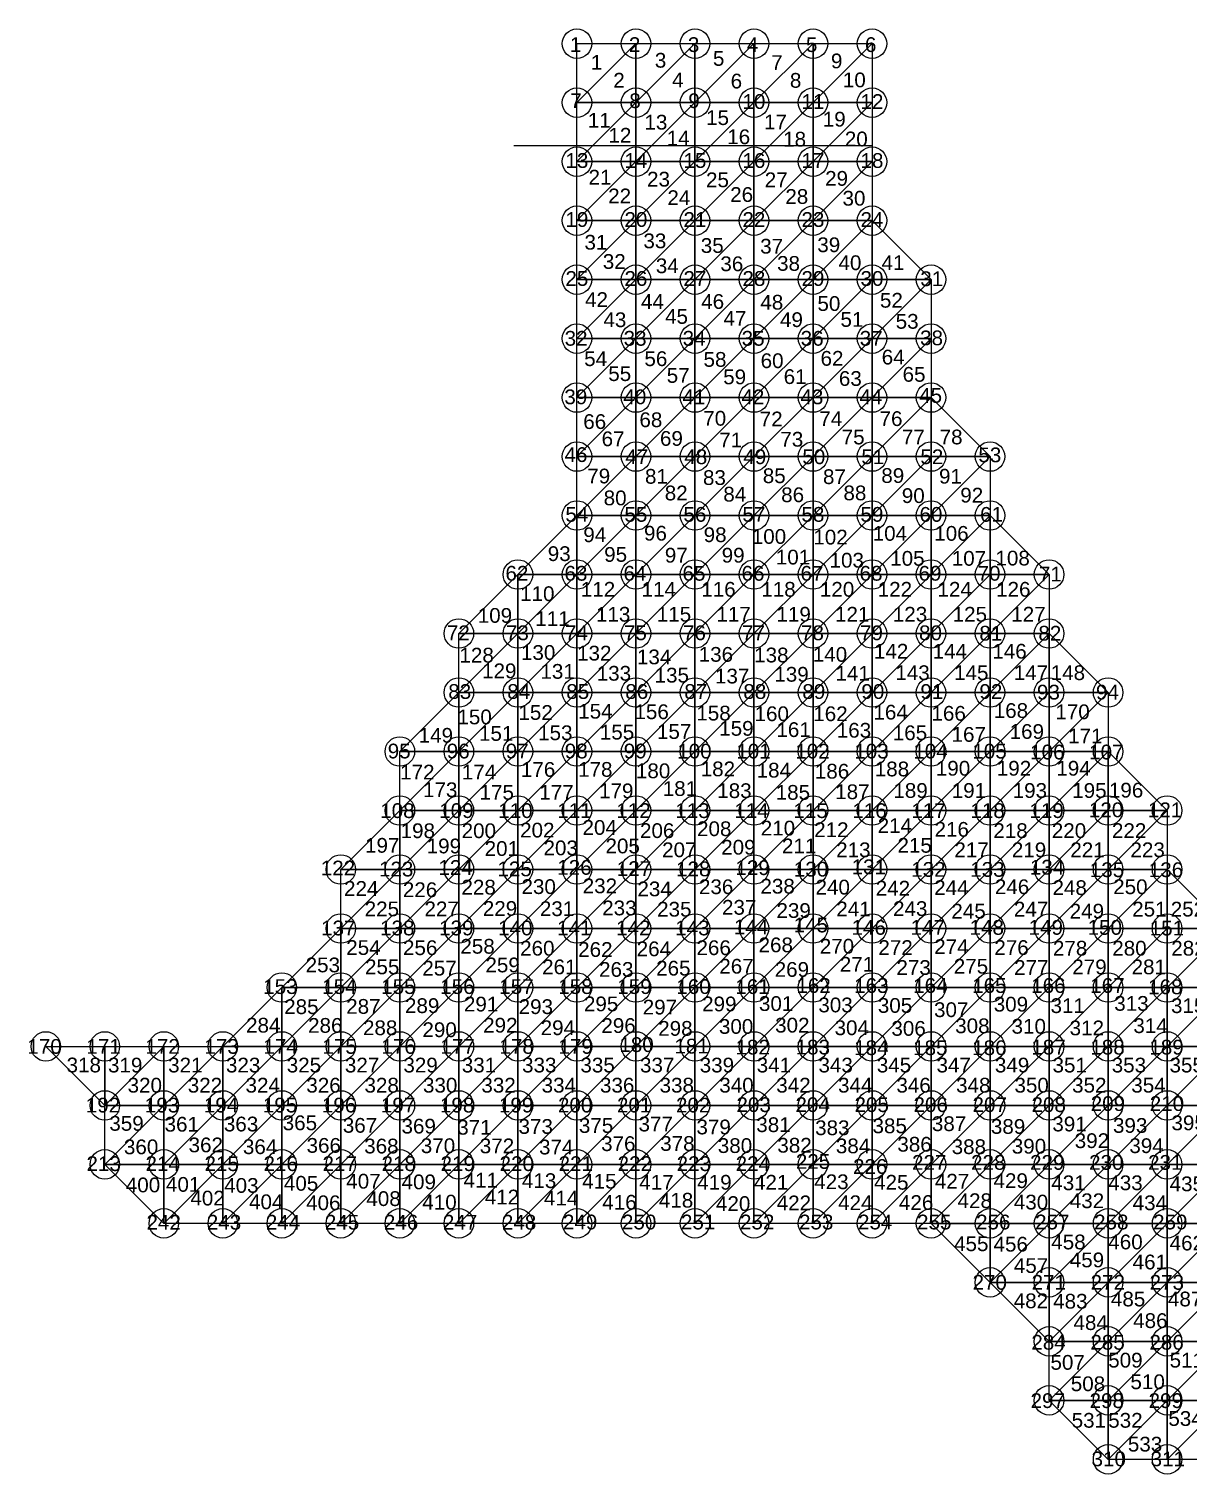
# Model space of a CAD drawing. Header units: inches. Extents: x -1 to 117, y -1 to 97.
# Drawn here: x -1.1 to 77.4, y -1 to 97 of the extents above; entities that cross this region are included whole.
import ezdxf

# ---------------------------------------------------------------- set-up
doc = ezdxf.new("R2010")
doc.units = ezdxf.units.IN
doc.header["$MEASUREMENT"] = 0
for name, color, linetype in [('ELEMENTO TRIANGULAR', 7, 'Continuous'), ('NODE', 7, 'Continuous'), ('NÚMERO DO ELEMENTO', 7, 'Continuous'), ('NÚMERO DOS NÓS', 7, 'Continuous')]:
    doc.layers.add(name, color=color, linetype=linetype)
doc.styles.get("Standard").update_dxf_attribs({"font": 'arial.ttf'})

msp = doc.modelspace()

# ---------------------------------------------------------------- linework, layer by layer
at = {"layer": 'ELEMENTO TRIANGULAR'}
for points in [[(40, 96), (36, 92), (36, 96), (40, 96)], [(40, 96), (40, 92), (36, 92), (40, 96)], [(44, 96), (40, 92), (40, 96), (44, 96)], [(44, 96), (44, 92), (40, 92), (44, 96)], [(48, 96), (44, 92), (44, 96), (48, 96)], [(48, 96), (48, 92), (44, 92), (48, 96)], [(52, 96), (48, 92), (48, 96), (52, 96)], [(52, 96), (52, 92), (48, 92), (52, 96)], [(56, 96), (52, 92), (52, 96), (56, 96)], [(56, 96), (56, 92), (52, 92), (56, 96)], [(40, 92), (36, 88), (36, 92), (40, 92)], [(40, 92), (40, 88), (36, 88), (40, 92)], [(44, 92), (40, 88), (40, 92), (44, 92)], [(44, 92), (44, 88), (40, 88), (44, 92)], [(48, 92), (44, 88), (44, 92), (48, 92)], [(48, 92), (48, 88), (44, 88), (48, 92)], [(52, 92), (48, 88), (48, 92), (52, 92)], [(52, 92), (52, 88), (48, 88), (52, 92)], [(56, 92), (52, 88), (52, 92), (56, 92)], [(56, 92), (56, 88), (52, 88), (56, 92)], [(40, 88), (36, 84), (36, 88), (40, 88)], [(40, 88), (40, 84), (36, 84), (40, 88)], [(44, 88), (40, 84), (40, 88), (44, 88)], [(44, 88), (44, 84), (40, 84), (44, 88)], [(48, 88), (44, 84), (44, 88), (48, 88)], [(48, 88), (48, 84), (44, 84), (48, 88)], [(52, 88), (48, 84), (48, 88), (52, 88)], [(52, 88), (52, 84), (48, 84), (52, 88)], [(56, 88), (52, 84), (52, 88), (56, 88)], [(56, 88), (56, 84), (52, 84), (56, 88)], [(40, 84), (36, 80), (36, 84), (40, 84)], [(40, 84), (40, 80), (36, 80), (40, 84)], [(44, 84), (40, 80), (40, 84), (44, 84)], [(44, 84), (44, 80), (40, 80), (44, 84)], [(48, 84), (44, 80), (44, 84), (48, 84)], [(48, 84), (48, 80), (44, 80), (48, 84)], [(52, 84), (48, 80), (48, 84), (52, 84)], [(52, 84), (52, 80), (48, 80), (52, 84)], [(56, 84), (52, 80), (52, 84), (56, 84)], [(56, 84), (56, 80), (52, 80), (56, 84)], [(60, 80), (56, 80), (56, 84), (60, 80)], [(40, 80), (36, 76), (36, 80), (40, 80)], [(40, 80), (40, 76), (36, 76), (40, 80)], [(44, 80), (40, 76), (40, 80), (44, 80)], [(44, 80), (44, 76), (40, 76), (44, 80)], [(48, 80), (44, 76), (44, 80), (48, 80)], [(48, 80), (48, 76), (44, 76), (48, 80)], [(52, 80), (48, 76), (48, 80), (52, 80)], [(52, 80), (52, 76), (48, 76), (52, 80)], [(56, 80), (52, 76), (52, 80), (56, 80)], [(56, 80), (56, 76), (52, 76), (56, 80)], [(60, 80), (56, 76), (56, 80), (60, 80)], [(60, 80), (60, 76), (56, 76), (60, 80)], [(40, 76), (36, 72), (36, 76), (40, 76)], [(40, 76), (40, 72), (36, 72), (40, 76)], [(44, 76), (40, 72), (40, 76), (44, 76)], [(44, 76), (44, 72), (40, 72), (44, 76)], [(48, 76), (44, 72), (44, 76), (48, 76)], [(48, 76), (48, 72), (44, 72), (48, 76)], [(52, 76), (48, 72), (48, 76), (52, 76)], [(52, 76), (52, 72), (48, 72), (52, 76)], [(56, 76), (52, 72), (52, 76), (56, 76)], [(56, 76), (56, 72), (52, 72), (56, 76)], [(60, 76), (56, 72), (56, 76), (60, 76)], [(60, 76), (60, 72), (56, 72), (60, 76)], [(40, 72), (36, 68), (36, 72), (40, 72)], [(40, 72), (40, 68), (36, 68), (40, 72)], [(44, 72), (40, 68), (40, 72), (44, 72)], [(44, 72), (44, 68), (40, 68), (44, 72)], [(48, 72), (44, 68), (44, 72), (48, 72)], [(48, 72), (48, 68), (44, 68), (48, 72)], [(52, 72), (48, 68), (48, 72), (52, 72)], [(52, 72), (52, 68), (48, 68), (52, 72)], [(56, 72), (52, 68), (52, 72), (56, 72)], [(56, 72), (56, 68), (52, 68), (56, 72)], [(60, 72), (56, 68), (56, 72), (60, 72)], [(60, 72), (60, 68), (56, 68), (60, 72)], [(64, 68), (60, 68), (60, 72), (64, 68)], [(40, 68), (36, 64), (36, 68), (40, 68)], [(40, 68), (40, 64), (36, 64), (40, 68)], [(44, 68), (40, 64), (40, 68), (44, 68)], [(44, 68), (44, 64), (40, 64), (44, 68)], [(48, 68), (44, 64), (44, 68), (48, 68)], [(48, 68), (48, 64), (44, 64), (48, 68)], [(52, 68), (48, 64), (48, 68), (52, 68)], [(52, 68), (52, 64), (48, 64), (52, 68)], [(56, 68), (52, 64), (52, 68), (56, 68)], [(56, 68), (56, 64), (52, 64), (56, 68)], [(60, 68), (56, 64), (56, 68), (60, 68)], [(60, 68), (60, 64), (56, 64), (60, 68)], [(64, 68), (60, 64), (60, 68), (64, 68)], [(64, 68), (64, 64), (60, 64), (64, 68)], [(36, 64), (36, 60), (32, 60), (36, 64)], [(40, 64), (36, 60), (36, 64), (40, 64)], [(40, 64), (40, 60), (36, 60), (40, 64)], [(44, 64), (40, 60), (40, 64), (44, 64)], [(44, 64), (44, 60), (40, 60), (44, 64)], [(48, 64), (44, 60), (44, 64), (48, 64)], [(48, 64), (48, 60), (44, 60), (48, 64)], [(52, 64), (48, 60), (48, 64), (52, 64)], [(52, 64), (52, 60), (48, 60), (52, 64)], [(56, 64), (52, 60), (52, 64), (56, 64)], [(56, 64), (56, 60), (52, 60), (56, 64)], [(60, 64), (56, 60), (56, 64), (60, 64)], [(60, 64), (60, 60), (56, 60), (60, 64)], [(64, 64), (60, 60), (60, 64), (64, 64)], [(64, 64), (64, 60), (60, 60), (64, 64)], [(68, 60), (64, 60), (64, 64), (68, 60)], [(32, 60), (32, 56), (28, 56), (32, 60)], [(36, 60), (32, 56), (32, 60), (36, 60)], [(36, 60), (36, 56), (32, 56), (36, 60)], [(40, 60), (36, 56), (36, 60), (40, 60)], [(40, 60), (40, 56), (36, 56), (40, 60)], [(44, 60), (40, 56), (40, 60), (44, 60)], [(44, 60), (44, 56), (40, 56), (44, 60)], [(48, 60), (44, 56), (44, 60), (48, 60)], [(48, 60), (48, 56), (44, 56), (48, 60)], [(52, 60), (48, 56), (48, 60), (52, 60)], [(52, 60), (52, 56), (48, 56), (52, 60)], [(56, 60), (52, 56), (52, 60), (56, 60)], [(56, 60), (56, 56), (52, 56), (56, 60)], [(60, 60), (56, 56), (56, 60), (60, 60)], [(60, 60), (60, 56), (56, 56), (60, 60)], [(64, 60), (60, 56), (60, 60), (64, 60)], [(64, 60), (64, 56), (60, 56), (64, 60)], [(68, 60), (64, 56), (64, 60), (68, 60)], [(68, 60), (68, 56), (64, 56), (68, 60)], [(32, 56), (28, 52), (28, 56), (32, 56)], [(32, 56), (32, 52), (28, 52), (32, 56)], [(36, 56), (32, 52), (32, 56), (36, 56)], [(36, 56), (36, 52), (32, 52), (36, 56)], [(40, 56), (36, 52), (36, 56), (40, 56)], [(40, 56), (40, 52), (36, 52), (40, 56)], [(44, 56), (40, 52), (40, 56), (44, 56)], [(44, 56), (44, 52), (40, 52), (44, 56)], [(48, 56), (44, 52), (44, 56), (48, 56)], [(48, 56), (48, 52), (44, 52), (48, 56)], [(52, 56), (48, 52), (48, 56), (52, 56)], [(52, 56), (52, 52), (48, 52), (52, 56)], [(56, 56), (52, 52), (52, 56), (56, 56)], [(56, 56), (56, 52), (52, 52), (56, 56)], [(60, 56), (56, 52), (56, 56), (60, 56)], [(60, 56), (60, 52), (56, 52), (60, 56)], [(64, 56), (60, 52), (60, 56), (64, 56)], [(64, 56), (64, 52), (60, 52), (64, 56)], [(68, 56), (64, 52), (64, 56), (68, 56)], [(68, 56), (68, 52), (64, 52), (68, 56)], [(72, 52), (68, 52), (68, 56), (72, 52)], [(28, 52), (28, 48), (24, 48), (28, 52)], [(32, 52), (28, 48), (28, 52), (32, 52)], [(32, 52), (32, 48), (28, 48), (32, 52)], [(36, 52), (32, 48), (32, 52), (36, 52)], [(36, 52), (36, 48), (32, 48), (36, 52)], [(40, 52), (36, 48), (36, 52), (40, 52)], [(40, 52), (40, 48), (36, 48), (40, 52)], [(44, 52), (40, 48), (40, 52), (44, 52)], [(44, 52), (44, 48), (40, 48), (44, 52)], [(48, 52), (44, 48), (44, 52), (48, 52)], [(48, 52), (48, 48), (44, 48), (48, 52)], [(52, 52), (48, 48), (48, 52), (52, 52)], [(52, 52), (52, 48), (48, 48), (52, 52)], [(56, 52), (52, 48), (52, 52), (56, 52)], [(56, 52), (56, 48), (52, 48), (56, 52)], [(60, 52), (56, 48), (56, 52), (60, 52)], [(60, 52), (60, 48), (56, 48), (60, 52)], [(64, 52), (60, 48), (60, 52), (64, 52)], [(64, 52), (64, 48), (60, 48), (64, 52)], [(68, 52), (64, 48), (64, 52), (68, 52)], [(68, 52), (68, 48), (64, 48), (68, 52)], [(72, 52), (68, 48), (68, 52), (72, 52)], [(72, 52), (72, 48), (68, 48), (72, 52)], [(28, 48), (24, 44), (24, 48), (28, 48)], [(28, 48), (28, 44), (24, 44), (28, 48)], [(32, 48), (28, 44), (28, 48), (32, 48)], [(32, 48), (32, 44), (28, 44), (32, 48)], [(36, 48), (32, 44), (32, 48), (36, 48)], [(36, 48), (36, 44), (32, 44), (36, 48)], [(40, 48), (36, 44), (36, 48), (40, 48)], [(40, 48), (40, 44), (36, 44), (40, 48)], [(40, 48), (36, 44), (36, 48), (40, 48)], [(40, 48), (40, 44), (36, 44), (40, 48)], [(44, 48), (40, 44), (40, 48), (44, 48)], [(44, 48), (44, 44), (40, 44), (44, 48)], [(48, 48), (44, 44), (44, 48), (48, 48)], [(48, 48), (48, 44), (44, 44), (48, 48)], [(52, 48), (48, 44), (48, 48), (52, 48)], [(52, 48), (52, 44), (48, 44), (52, 48)], [(56, 48), (52, 44), (52, 48), (56, 48)], [(56, 48), (56, 44), (52, 44), (56, 48)], [(60, 48), (56, 44), (56, 48), (60, 48)], [(60, 48), (60, 44), (56, 44), (60, 48)], [(64, 48), (60, 44), (60, 48), (64, 48)], [(64, 48), (64, 44), (60, 44), (64, 48)], [(68, 48), (64, 44), (64, 48), (68, 48)], [(68, 48), (68, 44), (64, 44), (68, 48)], [(72, 48), (68, 44), (68, 48), (72, 48)], [(72, 48), (72, 44), (68, 44), (72, 48)], [(76, 44), (72, 44), (72, 48), (76, 44)], [(24, 44), (24, 40), (20, 40), (24, 44)], [(28, 44), (24, 40), (24, 44), (28, 44)], [(28, 44), (28, 40), (24, 40), (28, 44)], [(32, 44), (28, 40), (28, 44), (32, 44)], [(32, 44), (32, 40), (28, 40), (32, 44)], [(36, 44), (32, 40), (32, 44), (36, 44)], [(36, 44), (36, 40), (32, 40), (36, 44)], [(40, 44), (36, 40), (36, 44), (40, 44)], [(40, 44), (40, 40), (36, 40), (40, 44)], [(40, 44), (36, 40), (36, 44), (40, 44)], [(40, 44), (40, 40), (36, 40), (40, 44)], [(44, 44), (40, 40), (40, 44), (44, 44)], [(44, 44), (44, 40), (40, 40), (44, 44)], [(48, 44), (44, 40), (44, 44), (48, 44)], [(48, 44), (48, 40), (44, 40), (48, 44)], [(52, 44), (48, 40), (48, 44), (52, 44)], [(52, 44), (52, 40), (48, 40), (52, 44)], [(56, 44), (52, 40), (52, 44), (56, 44)], [(56, 44), (56, 40), (52, 40), (56, 44)], [(60, 44), (56, 40), (56, 44), (60, 44)], [(60, 44), (60, 40), (56, 40), (60, 44)], [(64, 44), (60, 40), (60, 44), (64, 44)], [(64, 44), (64, 40), (60, 40), (64, 44)], [(68, 44), (64, 40), (64, 44), (68, 44)], [(68, 44), (68, 40), (64, 40), (68, 44)], [(72, 44), (68, 40), (68, 44), (72, 44)], [(72, 44), (72, 40), (68, 40), (72, 44)], [(76, 44), (72, 40), (72, 44), (76, 44)], [(76, 44), (76, 40), (72, 40), (76, 44)], [(24, 40), (20, 36), (20, 40), (24, 40)], [(24, 40), (24, 36), (20, 36), (24, 40)], [(28, 40), (24, 36), (24, 40), (28, 40)], [(28, 40), (28, 36), (24, 36), (28, 40)], [(32, 40), (28, 36), (28, 40), (32, 40)], [(32, 40), (32, 36), (28, 36), (32, 40)], [(36, 40), (32, 36), (32, 40), (36, 40)], [(36, 40), (36, 36), (32, 36), (36, 40)], [(40, 40), (36, 36), (36, 40), (40, 40)], [(40, 40), (40, 36), (36, 36), (40, 40)], [(40, 40), (36, 36), (36, 40), (40, 40)], [(40, 40), (40, 36), (36, 36), (40, 40)], [(44, 40), (40, 36), (40, 40), (44, 40)], [(44, 40), (44, 36), (40, 36), (44, 40)], [(48, 40), (44, 36), (44, 40), (48, 40)], [(48, 40), (48, 36), (44, 36), (48, 40)], [(52, 40), (48, 36), (48, 40), (52, 40)], [(52, 40), (52, 36), (48, 36), (52, 40)], [(56, 40), (52, 36), (52, 40), (56, 40)], [(56, 40), (56, 36), (52, 36), (56, 40)], [(60, 40), (56, 36), (56, 40), (60, 40)], [(60, 40), (60, 36), (56, 36), (60, 40)], [(64, 40), (60, 36), (60, 40), (64, 40)], [(64, 40), (64, 36), (60, 36), (64, 40)], [(68, 40), (64, 36), (64, 40), (68, 40)], [(68, 40), (68, 36), (64, 36), (68, 40)], [(72, 40), (68, 36), (68, 40), (72, 40)], [(72, 40), (72, 36), (68, 36), (72, 40)], [(76, 40), (72, 36), (72, 40), (76, 40)], [(76, 40), (76, 36), (72, 36), (76, 40)], [(80, 36), (76, 36), (76, 40), (80, 36)], [(20, 36), (20, 32), (16, 32), (20, 36)], [(24, 36), (20, 32), (20, 36), (24, 36)], [(24, 36), (24, 32), (20, 32), (24, 36)], [(28, 36), (24, 32), (24, 36), (28, 36)], [(28, 36), (28, 32), (24, 32), (28, 36)], [(32, 36), (28, 32), (28, 36), (32, 36)], [(32, 36), (32, 32), (28, 32), (32, 36)], [(36, 36), (32, 32), (32, 36), (36, 36)], [(36, 36), (36, 32), (32, 32), (36, 36)], [(40, 36), (36, 32), (36, 36), (40, 36)], [(40, 36), (40, 32), (36, 32), (40, 36)], [(40, 36), (36, 32), (36, 36), (40, 36)], [(40, 36), (40, 32), (36, 32), (40, 36)], [(44, 36), (40, 32), (40, 36), (44, 36)], [(44, 36), (44, 32), (40, 32), (44, 36)], [(48, 36), (44, 32), (44, 36), (48, 36)], [(48, 36), (48, 32), (44, 32), (48, 36)], [(52, 36), (48, 32), (48, 36), (52, 36)], [(52, 36), (52, 32), (48, 32), (52, 36)], [(56, 36), (52, 32), (52, 36), (56, 36)], [(56, 36), (56, 32), (52, 32), (56, 36)], [(60, 36), (56, 32), (56, 36), (60, 36)], [(60, 36), (60, 32), (56, 32), (60, 36)], [(64, 36), (60, 32), (60, 36), (64, 36)], [(64, 36), (64, 32), (60, 32), (64, 36)], [(68, 36), (64, 32), (64, 36), (68, 36)], [(68, 36), (68, 32), (64, 32), (68, 36)], [(72, 36), (68, 32), (68, 36), (72, 36)], [(72, 36), (72, 32), (68, 32), (72, 36)], [(76, 36), (72, 32), (72, 36), (76, 36)], [(76, 36), (76, 32), (72, 32), (76, 36)], [(80, 36), (76, 32), (76, 36), (80, 36)], [(80, 36), (80, 32), (76, 32), (80, 36)], [(16, 32), (16, 28), (12, 28), (16, 32)], [(20, 32), (16, 28), (16, 32), (20, 32)], [(20, 32), (20, 28), (16, 28), (20, 32)], [(24, 32), (20, 28), (20, 32), (24, 32)], [(24, 32), (24, 28), (20, 28), (24, 32)], [(28, 32), (24, 28), (24, 32), (28, 32)], [(28, 32), (28, 28), (24, 28), (28, 32)], [(32, 32), (28, 28), (28, 32), (32, 32)], [(32, 32), (32, 28), (28, 28), (32, 32)], [(36, 32), (32, 28), (32, 32), (36, 32)], [(36, 32), (36, 28), (32, 28), (36, 32)], [(40, 32), (36, 28), (36, 32), (40, 32)], [(40, 32), (40, 28), (36, 28), (40, 32)], [(40, 32), (36, 28), (36, 32), (40, 32)], [(40, 32), (40, 28), (36, 28), (40, 32)], [(44, 32), (40, 28), (40, 32), (44, 32)], [(44, 32), (44, 28), (40, 28), (44, 32)], [(48, 32), (44, 28), (44, 32), (48, 32)], [(48, 32), (48, 28), (44, 28), (48, 32)], [(52, 32), (48, 28), (48, 32), (52, 32)], [(52, 32), (52, 28), (48, 28), (52, 32)], [(56, 32), (52, 28), (52, 32), (56, 32)], [(56, 32), (56, 28), (52, 28), (56, 32)], [(60, 32), (56, 28), (56, 32), (60, 32)], [(60, 32), (60, 28), (56, 28), (60, 32)], [(64, 32), (60, 28), (60, 32), (64, 32)], [(64, 32), (64, 28), (60, 28), (64, 32)], [(68, 32), (64, 28), (64, 32), (68, 32)], [(68, 32), (68, 28), (64, 28), (68, 32)], [(72, 32), (68, 28), (68, 32), (72, 32)], [(72, 32), (72, 28), (68, 28), (72, 32)], [(76, 32), (72, 28), (72, 32), (76, 32)], [(76, 32), (76, 28), (72, 28), (76, 32)], [(80, 32), (76, 28), (76, 32), (80, 32)], [(80, 32), (80, 28), (76, 28), (80, 32)], [(0, 28), (4, 28), (4, 24), (0, 28)], [(8, 28), (4, 24), (4, 28), (8, 28)], [(8, 28), (8, 24), (4, 24), (8, 28)], [(12, 28), (8, 24), (8, 28), (12, 28)], [(12, 28), (12, 24), (8, 24), (12, 28)], [(16, 28), (12, 24), (12, 28), (16, 28)], [(16, 28), (16, 24), (12, 24), (16, 28)], [(20, 28), (16, 24), (16, 28), (20, 28)], [(20, 28), (20, 24), (16, 24), (20, 28)], [(24, 28), (20, 24), (20, 28), (24, 28)], [(24, 28), (24, 24), (20, 24), (24, 28)], [(28, 28), (24, 24), (24, 28), (28, 28)], [(28, 28), (28, 24), (24, 24), (28, 28)], [(32, 28), (28, 24), (28, 28), (32, 28)], [(32, 28), (32, 24), (28, 24), (32, 28)], [(36, 28), (32, 24), (32, 28), (36, 28)], [(36, 28), (36, 24), (32, 24), (36, 28)], [(40, 28), (36, 24), (36, 28), (40, 28)], [(40, 28), (40, 24), (36, 24), (40, 28)], [(40, 28), (36, 24), (36, 28), (40, 28)], [(40, 28), (40, 24), (36, 24), (40, 28)], [(44, 28), (40, 24), (40, 28), (44, 28)], [(44, 28), (44, 24), (40, 24), (44, 28)], [(48, 28), (44, 24), (44, 28), (48, 28)], [(48, 28), (48, 24), (44, 24), (48, 28)], [(52, 28), (48, 24), (48, 28), (52, 28)], [(52, 28), (52, 24), (48, 24), (52, 28)], [(56, 28), (52, 24), (52, 28), (56, 28)], [(56, 28), (56, 24), (52, 24), (56, 28)], [(60, 28), (56, 24), (56, 28), (60, 28)], [(60, 28), (60, 24), (56, 24), (60, 28)], [(64, 28), (60, 24), (60, 28), (64, 28)], [(64, 28), (64, 24), (60, 24), (64, 28)], [(68, 28), (64, 24), (64, 28), (68, 28)], [(68, 28), (68, 24), (64, 24), (68, 28)], [(72, 28), (68, 24), (68, 28), (72, 28)], [(72, 28), (72, 24), (68, 24), (72, 28)], [(76, 28), (72, 24), (72, 28), (76, 28)], [(76, 28), (76, 24), (72, 24), (76, 28)], [(80, 28), (76, 24), (76, 28), (80, 28)], [(80, 28), (80, 24), (76, 24), (80, 28)], [(8, 24), (4, 20), (4, 24), (8, 24)], [(8, 24), (8, 20), (4, 20), (8, 24)], [(12, 24), (8, 20), (8, 24), (12, 24)], [(12, 24), (12, 20), (8, 20), (12, 24)], [(16, 24), (12, 20), (12, 24), (16, 24)], [(16, 24), (16, 20), (12, 20), (16, 24)], [(20, 24), (16, 20), (16, 24), (20, 24)], [(20, 24), (20, 20), (16, 20), (20, 24)], [(24, 24), (20, 20), (20, 24), (24, 24)], [(24, 24), (24, 20), (20, 20), (24, 24)], [(28, 24), (24, 20), (24, 24), (28, 24)], [(28, 24), (28, 20), (24, 20), (28, 24)], [(32, 24), (28, 20), (28, 24), (32, 24)], [(32, 24), (32, 20), (28, 20), (32, 24)], [(36, 24), (32, 20), (32, 24), (36, 24)], [(36, 24), (36, 20), (32, 20), (36, 24)], [(40, 24), (36, 20), (36, 24), (40, 24)], [(40, 24), (40, 20), (36, 20), (40, 24)], [(40, 24), (36, 20), (36, 24), (40, 24)], [(40, 24), (40, 20), (36, 20), (40, 24)], [(44, 24), (40, 20), (40, 24), (44, 24)], [(44, 24), (44, 20), (40, 20), (44, 24)], [(48, 24), (44, 20), (44, 24), (48, 24)], [(48, 24), (48, 20), (44, 20), (48, 24)], [(52, 24), (48, 20), (48, 24), (52, 24)], [(52, 24), (52, 20), (48, 20), (52, 24)], [(56, 24), (52, 20), (52, 24), (56, 24)], [(56, 24), (56, 20), (52, 20), (56, 24)], [(60, 24), (56, 20), (56, 24), (60, 24)], [(60, 24), (60, 20), (56, 20), (60, 24)], [(64, 24), (60, 20), (60, 24), (64, 24)], [(64, 24), (64, 20), (60, 20), (64, 24)], [(68, 24), (64, 20), (64, 24), (68, 24)], [(68, 24), (68, 20), (64, 20), (68, 24)], [(72, 24), (68, 20), (68, 24), (72, 24)], [(72, 24), (72, 20), (68, 20), (72, 24)], [(76, 24), (72, 20), (72, 24), (76, 24)], [(76, 24), (76, 20), (72, 20), (76, 24)], [(80, 24), (76, 20), (76, 24), (80, 24)], [(80, 24), (80, 20), (76, 20), (80, 24)], [(4, 20), (8, 20), (8, 16), (4, 20)], [(12, 20), (8, 16), (8, 20), (12, 20)], [(12, 20), (12, 16), (8, 16), (12, 20)], [(16, 20), (12, 16), (12, 20), (16, 20)], [(16, 20), (16, 16), (12, 16), (16, 20)], [(20, 20), (16, 16), (16, 20), (20, 20)], [(20, 20), (20, 16), (16, 16), (20, 20)], [(24, 20), (20, 16), (20, 20), (24, 20)], [(24, 20), (24, 16), (20, 16), (24, 20)], [(28, 20), (24, 16), (24, 20), (28, 20)], [(28, 20), (28, 16), (24, 16), (28, 20)], [(32, 20), (28, 16), (28, 20), (32, 20)], [(32, 20), (32, 16), (28, 16), (32, 20)], [(36, 20), (32, 16), (32, 20), (36, 20)], [(36, 20), (36, 16), (32, 16), (36, 20)], [(40, 20), (36, 16), (36, 20), (40, 20)], [(40, 20), (40, 16), (36, 16), (40, 20)], [(44, 20), (40, 16), (40, 20), (44, 20)], [(44, 20), (44, 16), (40, 16), (44, 20)], [(48, 20), (44, 16), (44, 20), (48, 20)], [(48, 20), (48, 16), (44, 16), (48, 20)], [(52, 20), (48, 16), (48, 20), (52, 20)], [(52, 20), (52, 16), (48, 16), (52, 20)], [(56, 20), (52, 16), (52, 20), (56, 20)], [(56, 20), (56, 16), (52, 16), (56, 20)], [(60, 20), (56, 16), (56, 20), (60, 20)], [(60, 20), (60, 16), (56, 16), (60, 20)], [(64, 20), (60, 16), (60, 20), (64, 20)], [(64, 20), (64, 16), (60, 16), (64, 20)], [(68, 20), (64, 16), (64, 20), (68, 20)], [(68, 20), (68, 16), (64, 16), (68, 20)], [(72, 20), (68, 16), (68, 20), (72, 20)], [(72, 20), (72, 16), (68, 16), (72, 20)], [(76, 20), (72, 16), (72, 20), (76, 20)], [(76, 20), (76, 16), (72, 16), (76, 20)], [(80, 20), (76, 16), (76, 20), (80, 20)], [(80, 20), (80, 16), (76, 16), (80, 20)], [(60, 16), (64, 16), (64, 12), (60, 16)], [(68, 16), (64, 12), (64, 16), (68, 16)], [(68, 16), (68, 12), (64, 12), (68, 16)], [(72, 16), (68, 12), (68, 16), (72, 16)], [(72, 16), (72, 12), (68, 12), (72, 16)], [(76, 16), (72, 12), (72, 16), (76, 16)], [(76, 16), (76, 12), (72, 12), (76, 16)], [(80, 16), (76, 12), (76, 16), (80, 16)], [(80, 16), (80, 12), (76, 12), (80, 16)], [(64, 12), (68, 12), (68, 8), (64, 12)], [(72, 12), (68, 8), (68, 12), (72, 12)], [(72, 12), (72, 8), (68, 8), (72, 12)], [(76, 12), (72, 8), (72, 12), (76, 12)], [(76, 12), (76, 8), (72, 8), (76, 12)], [(80, 12), (76, 8), (76, 12), (80, 12)], [(80, 12), (80, 8), (76, 8), (80, 12)], [(72, 8), (68, 4), (68, 8), (72, 8)], [(72, 8), (72, 4), (68, 4), (72, 8)], [(76, 8), (72, 4), (72, 8), (76, 8)], [(76, 8), (76, 4), (72, 4), (76, 8)], [(80, 8), (76, 4), (76, 8), (80, 8)], [(80, 8), (80, 4), (76, 4), (80, 8)], [(68, 4), (72, 4), (72, 0), (68, 4)], [(76, 4), (72, 0), (72, 4), (76, 4)], [(76, 4), (76, 0), (72, 0), (76, 4)], [(80, 4), (76, 0), (76, 4), (80, 4)], [(80, 4), (80, 0), (76, 0), (80, 4)]]:
    msp.add_lwpolyline(points, dxfattribs=at)
at = {"layer": 'NODE'}
for centre in [(36, 96), (40, 96), (44, 96), (48, 96), (52, 96), (56, 96), (36, 92), (40, 92), (44, 92), (48, 92), (52, 92), (56, 92), (36, 88), (40, 88), (44, 88), (48, 88), (52, 88), (56, 88), (36, 84), (40, 84), (44, 84), (48, 84), (52, 84), (56, 84), (36, 80), (40, 80), (44, 80), (48, 80), (52, 80), (56, 80), (60, 80), (36, 76), (40, 76), (44, 76), (48, 76), (52, 76), (56, 76), (60, 76), (36, 72), (40, 72), (44, 72), (48, 72), (52, 72), (56, 72), (60, 72), (36, 68), (40, 68), (44, 68), (48, 68), (52, 68), (56, 68), (60, 68), (64, 68), (36, 64), (40, 64), (44, 64), (48, 64), (52, 64), (56, 64), (60, 64), (64, 64), (32, 60), (36, 60), (40, 60), (44, 60), (48, 60), (52, 60), (56, 60), (60, 60), (64, 60), (68, 60), (28, 56), (32, 56), (36, 56), (40, 56), (44, 56), (48, 56), (52, 56), (56, 56), (60, 56), (64, 56), (68, 56), (28, 52), (32, 52), (36, 52), (40, 52), (44, 52), (48, 52), (52, 52), (56, 52), (60, 52), (64, 52), (68, 52), (72, 52), (24, 48), (28, 48), (32, 48), (36, 48), (40, 48), (44, 48), (48, 48), (52, 48), (56, 48), (60, 48), (64, 48), (68, 48), (72, 48), (24, 44), (28, 44), (32, 44), (36, 44), (40, 44), (44, 44), (48, 44), (52, 44), (56, 44), (60, 44), (64, 44), (68, 44), (72, 44), (76, 44), (20, 40), (24, 40), (28, 40), (32, 40), (36, 40), (40, 40), (44, 40), (48, 40), (52, 40), (56, 40), (60, 40), (64, 40), (68, 40), (72, 40), (76, 40), (20, 36), (24, 36), (28, 36), (32, 36), (36, 36), (40, 36), (44, 36), (48, 36), (52, 36), (56, 36), (60, 36), (64, 36), (68, 36), (72, 36), (76, 36), (16, 32), (20, 32), (24, 32), (28, 32), (32, 32), (36, 32), (40, 32), (44, 32), (48, 32), (52, 32), (56, 32), (60, 32), (64, 32), (68, 32), (72, 32), (76, 32), (0, 28), (4, 28), (8, 28), (12, 28), (16, 28), (20, 28), (24, 28), (28, 28), (32, 28), (36, 28), (40, 28), (44, 28), (48, 28), (52, 28), (56, 28), (60, 28), (64, 28), (68, 28), (72, 28), (76, 28), (4, 24), (8, 24), (12, 24), (16, 24), (20, 24), (24, 24), (28, 24), (32, 24), (36, 24), (40, 24), (44, 24), (48, 24), (52, 24), (56, 24), (60, 24), (64, 24), (68, 24), (72, 24), (76, 24), (4, 20), (8, 20), (12, 20), (16, 20), (20, 20), (24, 20), (28, 20), (32, 20), (36, 20), (40, 20), (44, 20), (48, 20), (52, 20), (56, 20), (60, 20), (64, 20), (68, 20), (72, 20), (76, 20), (8, 16), (12, 16), (16, 16), (20, 16), (24, 16), (28, 16), (32, 16), (36, 16), (40, 16), (44, 16), (48, 16), (52, 16), (56, 16), (60, 16), (64, 16), (68, 16), (72, 16), (76, 16), (64, 12), (68, 12), (72, 12), (76, 12), (68, 8), (72, 8), (76, 8), (68, 4), (72, 4), (76, 4), (72, 0), (76, 0)]:
    msp.add_circle(centre, 1, dxfattribs=at)
at = {"layer": 'NÚMERO DOS NÓS'}
msp.add_line((56.038, 89.068), (31.715, 89.068), dxfattribs=at)

# ---------------------------------------------------------------- texts
at = {"layer": 'NÚMERO DO ELEMENTO'}
for s, p in [('1', (36.942, 94.23)), ('3', (41.28, 94.372)), ('5', (45.217, 94.5)), ('7', (49.165, 94.218)), ('9', (53.216, 94.329)), ('2', (38.465, 93.019)), ('4', (42.445, 93.032)), ('6', (46.417, 92.962)), ('8', (50.433, 93.01)), ('10', (54.022, 93.042)), ('11', (36.738, 90.301)), ('13', (40.574, 90.174)), ('15', (44.753, 90.483)), ('17', (48.678, 90.185)), ('19', (52.663, 90.379)), ('12', (38.134, 89.287)), ('16', (46.186, 89.185)), ('14', (42.082, 89.096)), ('18', (49.977, 89.021)), ('20', (54.156, 89.036)), ('21', (36.787, 86.445)), ('23', (40.752, 86.31)), ('25', (44.748, 86.265)), ('27', (48.727, 86.267)), ('29', (52.82, 86.363)), ('26', (46.386, 85.268)), ('22', (38.118, 85.173)), ('24', (42.129, 85.054)), ('28', (50.124, 85.136)), ('30', (54, 85.016)), ('31', (36.51, 82.033)), ('33', (40.504, 82.127)), ('35', (44.393, 81.81)), ('37', (48.421, 81.764)), ('39', (52.291, 81.862)), ('32', (37.752, 80.727)), ('34', (41.345, 80.437)), ('36', (45.72, 80.572)), ('38', (49.565, 80.597)), ('40', (53.727, 80.645)), ('41', (56.645, 80.645)), ('42', (36.55, 78.142)), ('44', (40.341, 78.015)), ('46', (44.423, 78.015)), ('48', (48.43, 77.965)), ('50', (52.3, 77.877)), ('52', (56.536, 78.098)), ('43', (37.793, 76.778)), ('45', (41.973, 77.001)), ('47', (45.935, 76.877)), ('49', (49.763, 76.782)), ('51', (53.862, 76.798)), ('53', (57.603, 76.67)), ('54', (36.491, 74.137)), ('56', (40.573, 74.137)), ('58', (44.58, 74.088)), ('60', (48.45, 74)), ('62', (52.51, 74.16)), ('64', (56.655, 74.247)), ('55', (38.124, 73.123)), ('57', (42.085, 73)), ('59', (45.913, 72.904)), ('61', (50.012, 72.921)), ('63', (53.753, 72.793)), ('65', (58.072, 73.075)), ('66', (36.428, 69.871)), ('68', (40.234, 69.996)), ('70', (44.56, 70.094)), ('72', (48.388, 70.046)), ('74', (52.43, 70.072)), ('76', (56.511, 70.072)), ('67', (37.672, 68.703)), ('69', (41.627, 68.728)), ('71', (45.643, 68.621)), ('73', (49.787, 68.673)), ('75', (53.945, 68.828)), ('77', (58.025, 68.828)), ('78', (60.583, 68.828)), ('79', (36.7, 66.18)), ('81', (40.612, 66.158)), ('83', (44.541, 66.075)), ('85', (48.595, 66.2)), ('87', (52.675, 66.136)), ('89', (56.629, 66.212)), ('91', (60.541, 66.165)), ('80', (37.811, 64.696)), ('82', (41.949, 65.03)), ('84', (45.92, 64.947)), ('86', (49.842, 64.909)), ('88', (54.062, 65.034)), ('90', (58.018, 64.851)), ('92', (61.982, 64.882)), ('94', (36.431, 62.198)), ('96', (40.544, 62.303)), ('98', (44.589, 62.2)), ('100', (47.849, 62.081)), ('102', (52.021, 62.037)), ('104', (56.046, 62.291)), ('106', (60.217, 62.291)), ('93', (34.021, 60.915)), ('95', (37.845, 60.863)), ('97', (41.958, 60.811)), ('99', (45.811, 60.81)), ('101', (49.479, 60.681)), ('103', (53.122, 60.47)), ('105', (57.232, 60.597)), ('107', (61.404, 60.597)), ('108', (64.365, 60.615)), ('110', (32.148, 58.201)), ('112', (36.262, 58.498)), ('114', (40.382, 58.498)), ('116', (44.427, 58.498)), ('118', (48.496, 58.498)), ('120', (52.465, 58.498)), ('122', (56.383, 58.498)), ('124', (60.437, 58.498)), ('126', (64.409, 58.498)), ('113', (37.289, 56.806)), ('119', (49.523, 56.806)), ('121', (53.491, 56.806)), ('123', (57.409, 56.806)), ('125', (61.463, 56.806)), ('127', (65.436, 56.806)), ('109', (29.276, 56.728)), ('111', (33.175, 56.51)), ('115', (41.409, 56.806)), ('117', (45.453, 56.806)), ('128', (28.036, 54.034)), ('130', (32.205, 54.213)), ('132', (36.007, 54.17)), ('134', (40.066, 53.914)), ('136', (44.252, 54.085)), ('138', (48.011, 54.042)), ('140', (51.984, 54.085)), ('142', (56.128, 54.299)), ('144', (60.107, 54.299)), ('146', (64.153, 54.299)), ('129', (29.57, 52.97)), ('131', (33.523, 52.932)), ('133', (37.341, 52.804)), ('135', (41.262, 52.676)), ('137', (45.355, 52.614)), ('139', (49.378, 52.735)), ('141', (53.522, 52.804)), ('143', (57.58, 52.842)), ('145', (61.56, 52.842)), ('147', (65.606, 52.842)), ('148', (68.11, 52.842)), ('152', (32.033, 50.146)), ('154', (36.085, 50.232)), ('156', (39.897, 50.196)), ('158', (44.092, 50.103)), ('160', (48.037, 50.059)), ('162', (52.017, 50.059)), ('164', (56.096, 50.167)), ('166', (60.028, 50.089)), ('168', (64.248, 50.276)), ('170', (68.426, 50.19)), ('150', (27.899, 49.844)), ('159', (45.643, 49.069)), ('161', (49.519, 48.983)), ('149', (25.271, 48.596)), ('151', (29.363, 48.725)), ('153', (33.368, 48.768)), ('155', (37.55, 48.811)), ('157', (41.422, 48.854)), ('163', (53.61, 48.94)), ('165', (57.407, 48.768)), ('167', (61.39, 48.658)), ('169', (65.325, 48.856)), ('171', (69.287, 48.554)), ('172', (24.017, 46.104)), ('174', (28.195, 46.104)), ('176', (32.201, 46.281)), ('178', (36.077, 46.285)), ('180', (39.996, 46.191)), ('182', (44.389, 46.32)), ('184', (48.179, 46.234)), ('186', (52.123, 46.163)), ('188', (56.185, 46.315)), ('190', (60.324, 46.363)), ('192', (64.457, 46.363)), ('194', (68.492, 46.363)), ('173', (25.568, 44.904)), ('175', (29.401, 44.727)), ('177', (33.449, 44.728)), ('179', (37.498, 44.832)), ('181', (41.816, 44.986)), ('183', (45.509, 44.842)), ('185', (49.471, 44.727)), ('187', (53.502, 44.77)), ('189', (57.446, 44.856)), ('191', (61.401, 44.856)), ('193', (65.533, 44.856)), ('195', (69.569, 44.856)), ('196', (72.055, 44.879)), ('198', (24.05, 42.126)), ('200', (28.184, 42.126)), ('202', (32.147, 42.169)), ('204', (36.377, 42.349)), ('206', (40.274, 42.133)), ('208', (44.14, 42.263)), ('210', (48.458, 42.306)), ('212', (52.078, 42.195)), ('214', (56.383, 42.479)), ('216', (60.237, 42.219)), ('218', (64.221, 42.133)), ('220', (68.184, 42.133)), ('222', (72.26, 42.133)), ('197', (21.638, 41.136)), ('215', (57.725, 41.137)), ('199', (25.816, 41.092)), ('201', (29.744, 40.92)), ('203', (33.735, 40.964)), ('205', (37.935, 41.094)), ('207', (41.772, 40.834)), ('209', (45.777, 41.007)), ('211', (49.894, 41.094)), ('213', (53.568, 40.834)), ('217', (61.582, 40.834)), ('219', (65.477, 40.834)), ('221', (69.439, 40.834)), ('223', (73.515, 40.834)), ('224', (20.216, 38.212)), ('228', (28.17, 38.302)), ('230', (32.24, 38.337)), ('232', (36.391, 38.388)), ('236', (44.268, 38.328)), ('238', (48.436, 38.365)), ('240', (52.17, 38.303)), ('242', (56.252, 38.23)), ('244', (60.212, 38.267)), ('246', (64.324, 38.327)), ('248', (68.231, 38.267)), ('250', (72.344, 38.327)), ('226', (24.2, 38.126)), ('234', (40.099, 38.183)), ('225', (21.612, 36.827)), ('227', (25.667, 36.827)), ('229', (29.62, 36.856)), ('231', (33.488, 36.839)), ('233', (37.711, 36.89)), ('235', (41.434, 36.804)), ('237', (45.831, 36.933)), ('239', (49.522, 36.716)), ('241', (53.576, 36.819)), ('243', (57.424, 36.846)), ('245', (61.376, 36.673)), ('247', (65.614, 36.81)), ('249', (69.395, 36.673)), ('251', (73.633, 36.81)), ('252', (76.245, 36.81)), ('258', (28.099, 34.291)), ('268', (48.31, 34.386)), ('270', (52.457, 34.294)), ('254', (20.364, 34.206)), ('256', (24.21, 34.194)), ('260', (32.149, 34.16)), ('262', (36.082, 34.073)), ('264', (40.049, 34.117)), ('266', (44.101, 34.193)), ('272', (56.43, 34.204)), ('274', (60.212, 34.265)), ('276', (64.289, 34.204)), ('278', (68.262, 34.16)), ('280', (72.282, 34.16)), ('282', (76.281, 34.16)), ('253', (17.613, 33.027)), ('255', (21.636, 32.897)), ('257', (25.52, 32.807)), ('259', (29.798, 33.025)), ('261', (33.64, 32.894)), ('263', (37.499, 32.72)), ('265', (41.368, 32.807)), ('267', (45.647, 32.938)), ('269', (49.401, 32.72)), ('271', (53.814, 33.069)), ('273', (57.653, 32.851)), ('275', (61.539, 32.938)), ('277', (65.628, 32.851)), ('279', (69.572, 32.894)), ('281', (73.592, 32.894)), ('291', (28.34, 30.37)), ('295', (36.474, 30.385)), ('299', (44.485, 30.38)), ('301', (48.336, 30.407)), ('309', (64.248, 30.365)), ('313', (72.417, 30.418)), ('285', (16.157, 30.195)), ('287', (20.36, 30.214)), ('289', (24.344, 30.265)), ('293', (32.049, 30.197)), ('297', (40.458, 30.167)), ('303', (52.361, 30.313)), ('305', (56.393, 30.278)), ('307', (60.202, 29.992)), ('311', (68.099, 30.265)), ('315', (76.262, 30.265)), ('284', (13.575, 28.94)), ('286', (17.777, 28.926)), ('288', (21.498, 28.765)), ('290', (25.526, 28.634)), ('292', (29.641, 28.94)), ('294', (33.541, 28.767)), ('296', (37.655, 28.915)), ('298', (41.508, 28.723)), ('300', (45.623, 28.855)), ('302', (49.432, 28.942)), ('304', (53.46, 28.767)), ('306', (57.312, 28.723)), ('308', (61.636, 28.898)), ('310', (65.458, 28.866)), ('312', (69.392, 28.756)), ('314', (73.71, 28.908)), ('318', (1.41, 26.24)), ('319', (4.217, 26.236)), ('321', (8.293, 26.236)), ('323', (12.211, 26.236)), ('325', (16.33, 26.236)), ('327', (20.271, 26.236)), ('329', (24.237, 26.236)), ('331', (28.194, 26.236)), ('333', (32.279, 26.236)), ('335', (36.234, 26.236)), ('337', (40.273, 26.236)), ('339', (44.321, 26.236)), ('341', (48.182, 26.236)), ('343', (52.369, 26.236)), ('345', (56.323, 26.236)), ('347', (60.371, 26.236)), ('349', (64.325, 26.236)), ('351', (68.233, 26.236)), ('353', (72.244, 26.236)), ('355', (76.162, 26.236)), ('320', (5.545, 24.872)), ('322', (9.621, 24.872)), ('324', (13.539, 24.872)), ('326', (17.658, 24.872)), ('328', (21.599, 24.872)), ('330', (25.565, 24.872)), ('332', (29.522, 24.872)), ('334', (33.607, 24.872)), ('336', (37.562, 24.872)), ('338', (41.601, 24.872)), ('340', (45.648, 24.872)), ('342', (49.51, 24.872)), ('344', (53.697, 24.872)), ('346', (57.651, 24.872)), ('348', (61.698, 24.872)), ('350', (65.653, 24.872)), ('352', (69.56, 24.872)), ('354', (73.572, 24.872)), ('359', (4.306, 22.282)), ('361', (8.052, 22.224)), ('363', (12.068, 22.238)), ('365', (16.056, 22.319)), ('367', (20.132, 22.15)), ('369', (24.109, 22.095)), ('371', (27.888, 22.018)), ('373', (32.04, 22.073)), ('375', (36.132, 22.138)), ('377', (40.174, 22.237)), ('379', (44.1, 22.039)), ('381', (48.155, 22.193)), ('383', (52.143, 21.985)), ('385', (56.031, 22.116)), ('387', (60.055, 22.26)), ('389', (64.054, 22.074)), ('391', (68.221, 22.24)), ('393', (72.33, 22.141)), ('395', (76.295, 22.317)), ('360', (5.295, 20.69)), ('362', (9.678, 20.822)), ('364', (13.358, 20.701)), ('366', (17.675, 20.789)), ('368', (21.582, 20.745)), ('370', (25.416, 20.767)), ('372', (29.414, 20.756)), ('374', (33.429, 20.678)), ('376', (37.637, 20.908)), ('378', (41.644, 20.919)), ('380', (45.546, 20.776)), ('382', (49.583, 20.799)), ('384', (53.549, 20.755)), ('386', (57.716, 20.866)), ('388', (61.396, 20.701)), ('390', (65.471, 20.734)), ('392', (69.737, 21.109)), ('394', (73.439, 20.769)), ('400', (5.423, 18.108)), ('401', (8.145, 18.144)), ('403', (12.091, 18.074)), ('405', (16.138, 18.217)), ('407', (20.365, 18.361)), ('409', (24.114, 18.314)), ('411', (28.319, 18.433)), ('413', (32.27, 18.397)), ('415', (36.355, 18.36)), ('417', (40.223, 18.288)), ('419', (44.154, 18.288)), ('421', (47.999, 18.288)), ('423', (52.082, 18.323)), ('425', (56.14, 18.288)), ('427', (60.258, 18.36)), ('429', (64.234, 18.396)), ('431', (68.149, 18.253)), ('433', (72.013, 18.253)), ('435', (76.171, 18.181)), ('402', (9.799, 17.215)), ('404', (13.775, 16.964)), ('406', (17.643, 16.897)), ('408', (21.726, 17.179)), ('410', (25.519, 16.94)), ('412', (29.752, 17.286)), ('414', (33.763, 17.215)), ('416', (37.716, 16.936)), ('418', (41.553, 17.07)), ('420', (45.421, 16.843)), ('422', (49.539, 16.889)), ('424', (53.7, 16.899)), ('426', (57.823, 16.915)), ('428', (61.798, 17.037)), ('430', (65.61, 16.945)), ('432', (69.402, 17.035)), ('434', (73.664, 16.896)), ('455', (61.56, 14.12)), ('456', (64.234, 14.09)), ('458', (68.149, 14.241)), ('460', (72.013, 14.241)), ('462', (76.171, 14.169)), ('459', (69.402, 13.023)), ('461', (73.664, 12.883)), ('457', (65.61, 12.64)), ('482', (65.603, 10.251)), ('483', (68.276, 10.222)), ('485', (72.191, 10.372)), ('487', (76.056, 10.372)), ('486', (73.698, 8.906)), ('484', (69.653, 8.771)), ('507', (68.095, 6.076)), ('509', (72.009, 6.226)), ('511', (76.168, 6.226)), ('508', (69.471, 4.625)), ('510', (73.516, 4.76)), ('531', (69.531, 2.147)), ('532', (72.009, 2.147)), ('534', (76.082, 2.268)), ('533', (73.34, 0.53))]:
    msp.add_text(s, height=1, dxfattribs=at).set_placement(p)
at = {"layer": 'NÚMERO DOS NÓS'}
for s, p in [('1', (35.52, 95.435)), ('2', (39.52, 95.435)), ('3', (43.52, 95.435)), ('4', (47.52, 95.435)), ('5', (51.52, 95.435)), ('6', (55.52, 95.435)), ('7', (35.548, 91.63)), ('8', (39.548, 91.63)), ('9', (43.548, 91.63)), ('10', (47.218, 91.575)), ('11', (51.218, 91.575)), ('12', (55.218, 91.575)), ('13', (35.218, 87.575)), ('14', (39.218, 87.575)), ('15', (43.218, 87.575)), ('16', (47.218, 87.575)), ('17', (51.218, 87.575)), ('18', (55.218, 87.575)), ('19', (35.218, 83.575)), ('20', (39.218, 83.575)), ('21', (43.218, 83.575)), ('22', (47.218, 83.575)), ('23', (51.218, 83.575)), ('24', (55.218, 83.575)), ('25', (35.218, 79.575)), ('26', (39.218, 79.575)), ('27', (43.218, 79.575)), ('28', (47.218, 79.575)), ('29', (51.218, 79.575)), ('30', (55.218, 79.575)), ('31', (59.273, 79.559)), ('32', (35.166, 75.518)), ('33', (39.166, 75.518)), ('34', (43.166, 75.518)), ('35', (47.166, 75.518)), ('36', (51.166, 75.518)), ('37', (55.166, 75.518)), ('38', (59.258, 75.547)), ('39', (35.146, 71.55)), ('40', (39.146, 71.55)), ('41', (43.146, 71.55)), ('42', (47.146, 71.55)), ('43', (51.146, 71.55)), ('44', (55.146, 71.55)), ('45', (59.193, 71.643)), ('46', (35.157, 67.632)), ('53', (63.207, 67.614)), ('47', (39.277, 67.486)), ('48', (43.277, 67.486)), ('49', (47.277, 67.486)), ('50', (51.277, 67.486)), ('51', (55.277, 67.486)), ('52', (59.277, 67.486)), ('54', (35.217, 63.579)), ('55', (39.217, 63.579)), ('56', (43.217, 63.579)), ('57', (47.217, 63.579)), ('58', (51.217, 63.579)), ('59', (55.217, 63.579)), ('60', (59.217, 63.579)), ('61', (63.324, 63.579)), ('62', (31.154, 59.584)), ('63', (35.154, 59.584)), ('64', (39.154, 59.584)), ('65', (43.154, 59.584)), ('66', (47.154, 59.584)), ('67', (51.154, 59.584)), ('68', (55.154, 59.584)), ('69', (59.154, 59.584)), ('70', (63.154, 59.584)), ('71', (67.309, 59.529)), ('72', (27.184, 55.549)), ('73', (31.184, 55.549)), ('74', (35.184, 55.549)), ('75', (39.184, 55.549)), ('76', (43.184, 55.549)), ('77', (47.184, 55.549)), ('78', (51.184, 55.549)), ('79', (55.184, 55.549)), ('80', (59.184, 55.549)), ('81', (63.276, 55.52)), ('82', (67.276, 55.52)), ('83', (27.278, 51.567)), ('84', (31.278, 51.567)), ('85', (35.278, 51.567)), ('86', (39.278, 51.567)), ('87', (43.278, 51.567)), ('88', (47.278, 51.567)), ('89', (51.278, 51.567)), ('90', (55.278, 51.567)), ('91', (59.278, 51.567)), ('92', (63.278, 51.567)), ('93', (67.177, 51.526)), ('94', (71.177, 51.526)), ('95', (23.175, 47.532)), ('96', (27.175, 47.532)), ('97', (31.175, 47.532)), ('98', (35.175, 47.532)), ('99', (39.175, 47.532)), ('100', (42.799, 47.525)), ('101', (46.799, 47.525)), ('102', (50.799, 47.525)), ('103', (54.799, 47.525)), ('104', (58.799, 47.525)), ('105', (62.799, 47.525)), ('106', (66.716, 47.464)), ('107', (70.716, 47.464)), ('108', (22.667, 43.489)), ('109', (26.667, 43.489)), ('110', (30.667, 43.489)), ('111', (34.667, 43.489)), ('112', (38.667, 43.489)), ('113', (42.667, 43.489)), ('114', (46.667, 43.489)), ('115', (50.667, 43.489)), ('116', (54.667, 43.489)), ('117', (58.667, 43.489)), ('118', (62.667, 43.489)), ('119', (66.667, 43.489)), ('120', (70.697, 43.543)), ('121', (74.697, 43.543)), ('122', (18.636, 39.596)), ('123', (22.583, 39.528)), ('124', (26.609, 39.632)), ('125', (30.609, 39.539)), ('126', (34.666, 39.64)), ('127', (38.703, 39.559)), ('128', (42.72, 39.539)), ('129', (46.737, 39.62)), ('130', (50.7, 39.521)), ('131', (54.617, 39.681)), ('132', (58.656, 39.503)), ('133', (62.656, 39.503)), ('134', (66.698, 39.652)), ('135', (70.76, 39.482)), ('136', (74.76, 39.482)), ('137', (18.659, 35.533)), ('138', (22.659, 35.533)), ('139', (26.659, 35.533)), ('140', (30.659, 35.533)), ('141', (34.659, 35.533)), ('142', (38.659, 35.533)), ('143', (42.659, 35.533)), ('144', (46.635, 35.601)), ('145', (50.686, 35.733)), ('146', (54.611, 35.571)), ('147', (58.611, 35.571)), ('148', (62.611, 35.571)), ('149', (66.611, 35.571)), ('150', (70.611, 35.571)), ('151', (74.819, 35.524)), ('153', (14.735, 31.558)), ('154', (18.735, 31.558)), ('155', (22.735, 31.558)), ('156', (26.735, 31.558)), ('157', (30.735, 31.558)), ('158', (34.735, 31.558)), ('159', (38.735, 31.558)), ('160', (42.735, 31.558)), ('161', (46.735, 31.558)), ('162', (50.873, 31.63)), ('163', (54.789, 31.63)), ('164', (58.789, 31.63)), ('165', (62.789, 31.63)), ('166', (66.789, 31.63)), ('167', (70.789, 31.63)), ('168', (74.71, 31.542)), ('170', (-1.25, 27.501)), ('171', (2.75, 27.501)), ('172', (6.75, 27.501)), ('173', (10.75, 27.501)), ('174', (14.75, 27.501)), ('175', (18.75, 27.501)), ('176', (22.75, 27.501)), ('177', (26.75, 27.501)), ('178', (30.75, 27.501)), ('179', (34.75, 27.501)), ('180', (38.875, 27.623)), ('181', (42.608, 27.522)), ('182', (46.748, 27.454)), ('183', (50.82, 27.454)), ('184', (54.787, 27.412)), ('185', (58.787, 27.412)), ('186', (62.787, 27.412)), ('187', (66.796, 27.453)), ('188', (70.796, 27.453)), ('189', (74.796, 27.453)), ('192', (2.714, 23.523)), ('193', (6.714, 23.523)), ('194', (10.714, 23.523)), ('195', (14.714, 23.523)), ('196', (18.714, 23.523)), ('197', (22.714, 23.523)), ('198', (26.714, 23.523)), ('199', (30.714, 23.523)), ('200', (34.714, 23.523)), ('201', (38.714, 23.523)), ('202', (42.714, 23.523)), ('203', (46.81, 23.552)), ('204', (50.81, 23.552)), ('205', (54.81, 23.552)), ('206', (58.81, 23.552)), ('207', (62.81, 23.552)), ('208', (66.81, 23.552)), ('209', (70.822, 23.625)), ('210', (74.822, 23.625)), ('225', (50.836, 19.701)), ('227', (58.711, 19.635)), ('228', (62.711, 19.635)), ('229', (66.711, 19.635)), ('230', (70.711, 19.635)), ('231', (74.711, 19.635)), ('213', (2.757, 19.55)), ('214', (6.757, 19.55)), ('215', (10.757, 19.55)), ('216', (14.757, 19.55)), ('217', (18.757, 19.55)), ('218', (22.757, 19.55)), ('219', (26.757, 19.55)), ('220', (30.757, 19.55)), ('221', (34.757, 19.55)), ('222', (38.757, 19.55)), ('223', (42.757, 19.55)), ('224', (46.757, 19.55)), ('226', (54.711, 19.359)), ('242', (6.824, 15.575)), ('243', (10.914, 15.58)), ('244', (14.914, 15.58)), ('245', (18.914, 15.58)), ('246', (22.914, 15.58)), ('247', (26.914, 15.58)), ('248', (30.914, 15.58)), ('249', (35.051, 15.593)), ('250', (39.051, 15.593)), ('251', (43.051, 15.593)), ('252', (47.051, 15.593)), ('253', (51.051, 15.593)), ('254', (55.051, 15.593)), ('255', (59.051, 15.593)), ('256', (63.051, 15.593)), ('257', (67.051, 15.593)), ('258', (71.051, 15.593)), ('259', (75.051, 15.593)), ('270', (62.814, 11.502)), ('271', (66.814, 11.502)), ('272', (70.814, 11.502)), ('273', (74.814, 11.502)), ('284', (66.799, 7.438)), ('285', (70.799, 7.438)), ('286', (74.799, 7.438)), ('297', (66.745, 3.48)), ('298', (70.745, 3.48)), ('299', (74.745, 3.48)), ('310', (70.88, -0.468)), ('311', (74.88, -0.468))]:
    msp.add_text(s, height=1, dxfattribs=at).set_placement(p)

doc.saveas('drawing.dxf')
